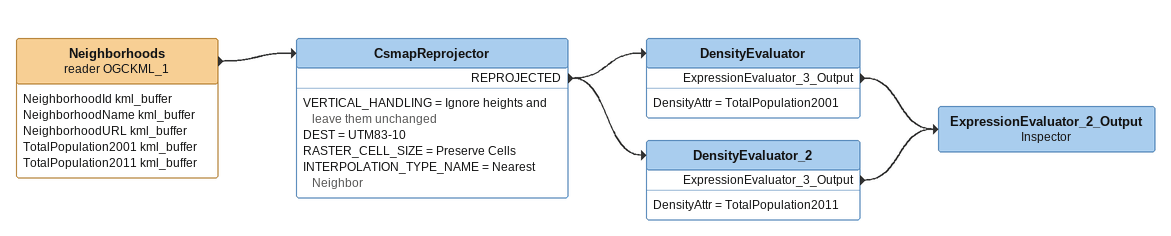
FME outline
Neighborhoods (reader OGCKML_1)
    attributes: NeighborhoodId kml_buffer, NeighborhoodName kml_buffer, NeighborhoodURL kml_buffer, TotalPopulation2001 kml_buffer, TotalPopulation2011 kml_buffer
    -> CsmapReprojector
CsmapReprojector
    VERTICAL_HANDLING = Ignore heights and leave them unchanged
    DEST = UTM83-10
    RASTER_CELL_SIZE = Preserve Cells
    INTERPOLATION_TYPE_NAME = Nearest Neighbor
    REPROJECTED -> DensityEvaluator
    REPROJECTED -> DensityEvaluator_2
DensityEvaluator
    DensityAttr = TotalPopulation2001
    ExpressionEvaluator_3_Output -> ExpressionEvaluator_2_Output
DensityEvaluator_2
    DensityAttr = TotalPopulation2011
    ExpressionEvaluator_3_Output -> ExpressionEvaluator_2_Output
ExpressionEvaluator_2_Output: Inspector
